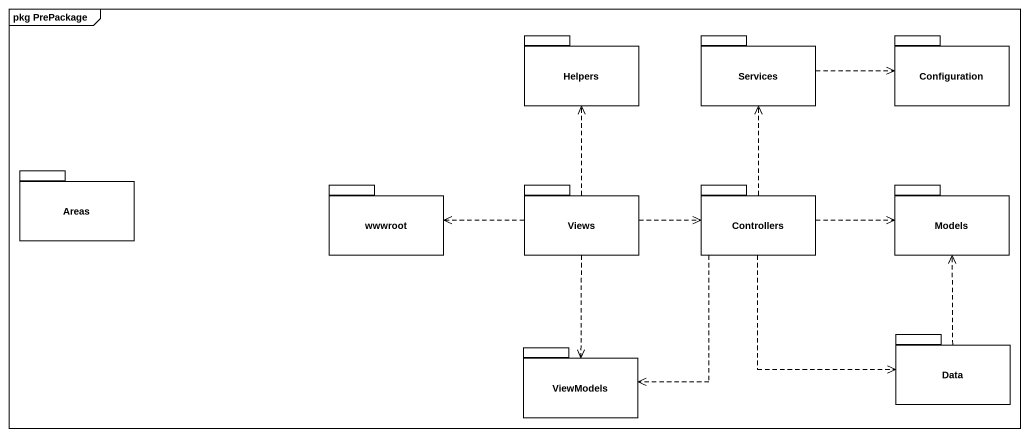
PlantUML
@startuml
mainframe pkg PrePackage
package Helpers {
}
package Services {
}
package Configuration {
}
package Areas {
}
package wwwroot {
}
package Views {
}
package Controllers {
}
package Models {
}
package ViewModels {
}
package Data {
}
Services .right.> Configuration
Views .up.> Helpers
Views .left.> wwwroot
Views .right.> Controllers
Views ..> ViewModels
Views ..> ViewModels
Controllers .up.> Services
Controllers .right.> Models
Controllers ..> ViewModels
Controllers ..> Data
Data .up.> Models
@enduml
